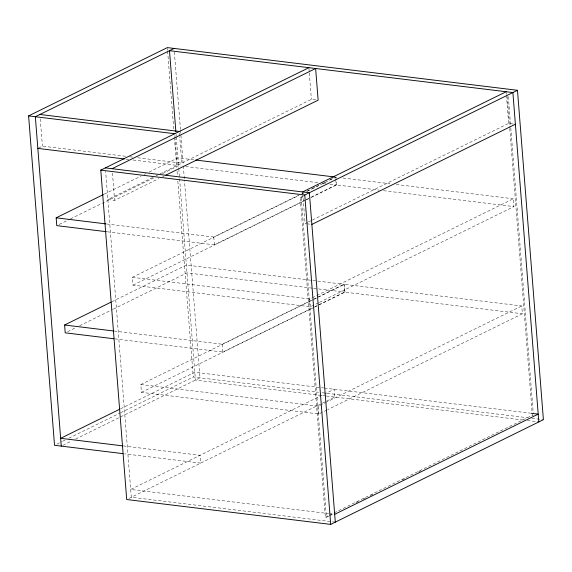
<?xml version="1.0" encoding="UTF-8"?>
<svg xmlns="http://www.w3.org/2000/svg" width="572" height="572" viewBox="0 0 572 572"><rect width="100%" height="100%" fill="white"/><g stroke="black" fill="none" stroke-linecap="round" stroke-linejoin="round"><path stroke-width="0.43" stroke-dasharray="2.86 2.15" d="M38.596 148.019L42.414 146.139L126.233 156.363M104.226 194.158L141.077 176.012M144.28 174.439L145.881 173.645M149.092 172.072L177.928 157.872L193.865 159.817M152.738 177.463L107.865 199.549L114.607 200.372L158.673 178.678M155.941 175.883L159.145 174.303M159.945 173.909L311.39 99.356L316.445 99.971M59.181 224.446L69.598 219.319M70.399 218.926L153.711 177.913M162.519 173.573L178.543 165.687L181.202 166.009M162.684 176.705L164.286 175.911M106.635 223.974L213.785 237.037L298.698 195.238M301.902 193.658L303.503 192.871M306.714 191.291L311.518 188.924M312.319 188.531L318.726 185.378M322.73 183.405L326.741 181.431M329.944 179.851L333.948 177.885M318.418 302.838L310.403 306.778L133.004 285.149L132.389 277.334L299.056 195.281M302.259 193.708L303.861 192.914M307.064 191.341L335.914 177.141L337.687 177.356M328.828 516.137L326.433 517.317L325.339 517.181L300.186 197.512L303.382 195.939M300.186 197.512L301.272 197.64L303.675 196.461M107.25 231.789L214.4 244.852L310.532 197.526M311.332 197.133L336.164 184.906L335.549 177.091M133.004 285.149L305.276 200.336M306.077 199.943L310.088 197.969M310.889 197.576L336.529 184.949L379.107 190.14M111.862 301.744L186.365 265.065L343.986 284.284L344.601 292.099L314.957 306.692M67.618 331.638L76.426 327.298M79.63 325.725L112.477 309.552M113.277 309.159L186.98 272.88L312.72 288.209M307.522 222.422L305.119 223.602L302.831 194.573M308.322 222.029L311.533 220.449M312.333 220.056L508.644 123.409L515.386 124.231M132.389 277.334L309.788 298.97L311.39 298.176M312.19 297.783L513.313 198.77L513.928 206.585L319.219 302.438M114.185 331.059L222.222 344.23L316.752 297.69M317.553 297.297L343.986 284.284M326.855 410.024L318.84 413.971L141.434 392.342L140.819 384.527L313.098 299.714M313.899 299.32L344.351 284.327L521.75 305.963L522.365 313.771L327.656 409.631M114.8 338.867L222.837 352.045L314.157 307.085M141.434 392.342L313.713 307.529M314.514 307.128L344.966 292.142L522.365 313.771M120.535 408.816L194.802 372.258L323.623 387.966M56.914 444.115L61.697 441.756M62.498 441.362L65.687 439.796M68.876 438.223L119.905 413.106M120.699 412.712L193.257 376.991L318.597 392.27M62.856 445.323L71.643 440.998M75.611 439.046L200 377.813L184.441 180.18M129 498.391L334.82 397.068L334.205 389.253L130.681 489.453L328.464 513.57M140.819 384.527L318.225 406.156L324.631 403.003M325.439 402.609L521.75 305.963M325.339 517.181L328.535 515.608M329.336 515.215L333.333 513.248M334.134 512.855L532.339 415.279L533.433 415.408M329.629 515.744L332.825 514.171M356.006 502.759L358.401 501.58M363.199 499.213L365.594 498.033M370.391 495.674L372.787 494.494M402.359 479.937L404.754 478.757M418.346 472.072L420.742 470.885M343.007 178.006L390.018 183.734M396.232 184.491L513.313 198.77M129.765 156.792L133.297 157.221M137.709 157.758L181.825 163.142L179.744 136.751M126.062 159.159L128.714 159.481M133.126 160.017L177.241 165.394L175.161 139.003M185.628 166.552L318.454 182.747M322.88 183.283L325.539 183.612M329.965 184.148L336.164 184.906M383.54 190.683L513.928 206.585M306.807 223.809L311.018 224.324M313.606 288.317L344.601 292.099M324.503 388.073L530.223 413.156M322.136 392.707L527.47 417.746M531.896 418.282L543.4 419.684M325.997 395.988L195.417 380.065L178.743 168.189M326.405 396.038L523.773 420.105M527.284 420.534L537.93 421.836M123.295 445.938L200.057 455.298L200.672 463.113L124.789 453.861M329.35 513.677L333.791 514.221M335.292 522.143L131.295 497.268L105.648 171.4M508.344 96.625L510.724 126.905M510.796 127.792L533.218 412.741M507.25 96.496L509.702 127.663M509.774 128.55L532.339 415.279M506.227 92.614L506.363 94.373M506.434 95.252L508.644 123.409M335.914 177.141L336.529 184.949M344.351 284.327L344.966 292.142M308.966 68.561L309.245 72.079M309.316 72.959L311.39 99.356M302.624 191.935L302.767 193.693M309.788 298.97L310.403 306.778M318.225 406.156L318.84 413.971M301.272 197.64L326.433 517.317M213.785 237.037L214.4 244.852M222.222 344.23L222.837 352.045M174.353 51.988L180.452 129.436M180.523 130.33L183.255 165.043M183.326 165.937L184.377 179.286M179.472 133.226L179.679 135.864M176.076 134.363L176.219 136.143M176.29 137.037L178.671 167.303M174.889 135.485L175.096 138.124M167.403 48.491L167.546 50.272M167.617 51.165L173.781 129.508M174.41 137.516L176.791 167.782M177.077 171.343L177.356 174.91M177.842 181.138L193.257 376.991M112.455 173.101L114.607 200.372M40.269 118.869L42.414 146.139"/><path stroke-width="0.86" d="M123.023 453.646L54.526 445.288L28.6 115.901L167.339 47.605L517.474 90.297L543.4 419.684L330.709 524.395L126.712 499.52L100.786 170.134L308.901 67.682M174.074 48.427L35.342 116.724L61.261 446.11M112.112 168.697L315.637 68.504L318.132 100.171L165.887 175.125M106.363 231.681L56.778 225.633L56.163 217.818L103.425 194.552M302.624 191.935L506.156 91.734M100.786 170.134L304.783 195.009L517.474 90.297M113.914 338.76L65.215 332.825L64.6 325.01L111.061 302.138M311.862 224.424L515.386 124.231M119.741 409.209L60.646 438.302L122.408 445.831M334.677 514.328L538.202 414.128L531.109 413.263M39.926 114.471L179.329 131.467M28.6 115.901L174.746 133.726M195.638 160.031L334.663 176.984M37.831 148.398L124.303 158.945M105.37 167.882L309.366 192.757L335.292 522.143M56.163 217.818L105.748 223.867M64.6 325.01L113.299 330.952M538.817 421.943L512.891 92.557L169.491 50.679L175.869 131.696M304.783 195.009L330.709 524.395"/></g></svg>
